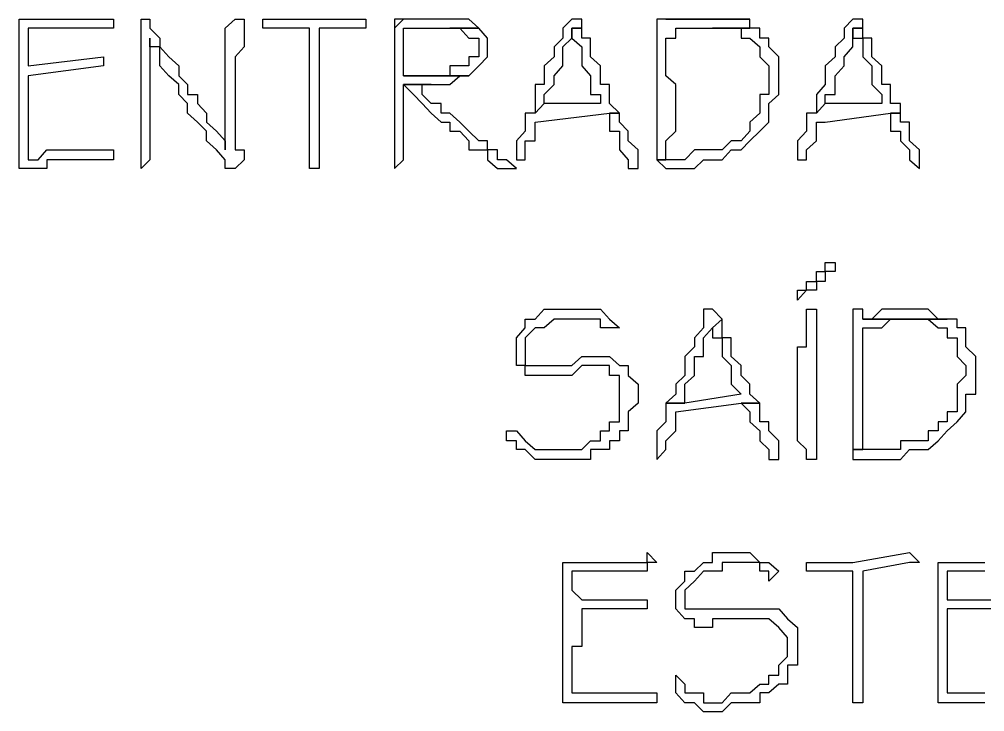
# Model space of a CAD drawing. Header units: millimetres. Extents: x -518.8 to -461.2, y 3.5 to 44.2.
# Drawn here: x -511.635 to -510.979, y 29.768 to 30.238 of the extents above; entities that cross this region are included whole.
import ezdxf

# ---------------------------------------------------------------- set-up
doc = ezdxf.new("R2010")
doc.units = ezdxf.units.MM
doc.header["$MEASUREMENT"] = 0
doc.layers.add('MYSOLIDS', color=7, linetype='Continuous')

msp = doc.modelspace()

# ---------------------------------------------------------------- linework, layer by layer
at = {"layer": 'MYSOLIDS'}
for points in [[(-511.62859, 30.20672), (-511.57746, 30.21274), (-511.57746, 30.21274), (-511.57746, 30.21274), (-511.57746, 30.21274), (-511.57746, 30.20672), (-511.57746, 30.20672), (-511.57746, 30.20672), (-511.57746, 30.20672), (-511.57746, 30.20672), (-511.57746, 30.20672), (-511.62859, 30.19996), (-511.62859, 30.19996), (-511.62859, 30.19996), (-511.62859, 30.19394), (-511.62859, 30.19394), (-511.62859, 30.18717), (-511.62859, 30.18717), (-511.62859, 30.18116), (-511.62859, 30.17439), (-511.62859, 30.17439), (-511.62859, 30.16838), (-511.62859, 30.16838), (-511.62859, 30.16236), (-511.62859, 30.15559), (-511.62859, 30.14958), (-511.62859, 30.14958), (-511.62859, 30.14281), (-511.62183, 30.14281), (-511.61581, 30.14958), (-511.61581, 30.14958), (-511.60904, 30.14958), (-511.60303, 30.14958), (-511.59626, 30.14958), (-511.59626, 30.14958), (-511.59025, 30.14958), (-511.59025, 30.14958), (-511.58348, 30.14958), (-511.57746, 30.14958), (-511.57746, 30.14958), (-511.5707, 30.14958), (-511.5707, 30.14958), (-511.5707, 30.14281), (-511.5707, 30.14281), (-511.5707, 30.14281), (-511.57746, 30.14281), (-511.58348, 30.14281), (-511.59025, 30.14281), (-511.59025, 30.14281), (-511.59626, 30.14281), (-511.59626, 30.14281), (-511.60303, 30.14281), (-511.60904, 30.14281), (-511.61581, 30.14281), (-511.61581, 30.1368), (-511.62183, 30.1368), (-511.62183, 30.1368), (-511.62859, 30.1368), (-511.62859, 30.1368), (-511.63461, 30.1368), (-511.63461, 30.1368), (-511.63461, 30.14281), (-511.63461, 30.14281), (-511.63461, 30.14958), (-511.63461, 30.14958), (-511.63461, 30.15559), (-511.63461, 30.15559), (-511.63461, 30.16236), (-511.63461, 30.16838), (-511.63461, 30.17439), (-511.63461, 30.17439), (-511.63461, 30.18116), (-511.63461, 30.18717), (-511.63461, 30.19394), (-511.63461, 30.19394), (-511.63461, 30.19996), (-511.63461, 30.20672), (-511.63461, 30.20672), (-511.63461, 30.21274), (-511.63461, 30.2195), (-511.63461, 30.2195), (-511.63461, 30.22552), (-511.63461, 30.23229), (-511.63461, 30.23229), (-511.63461, 30.23229), (-511.63461, 30.2383), (-511.63461, 30.2383), (-511.62859, 30.2383), (-511.62859, 30.2383), (-511.62183, 30.2383), (-511.61581, 30.2383), (-511.61581, 30.2383), (-511.61581, 30.2383), (-511.60904, 30.2383), (-511.60303, 30.2383), (-511.60303, 30.2383), (-511.59626, 30.2383), (-511.59025, 30.2383), (-511.59025, 30.2383), (-511.58348, 30.2383), (-511.57746, 30.2383), (-511.57746, 30.2383), (-511.57746, 30.2383), (-511.5707, 30.2383), (-511.5707, 30.2383), (-511.5707, 30.2383), (-511.5707, 30.2383), (-511.5707, 30.23229), (-511.5707, 30.23229), (-511.57746, 30.23229), (-511.58348, 30.23229), (-511.58348, 30.23229), (-511.59025, 30.23229), (-511.60303, 30.23229), (-511.60303, 30.23229), (-511.60904, 30.23229), (-511.61581, 30.23229), (-511.62183, 30.23229), (-511.62183, 30.23229), (-511.62859, 30.23229), (-511.62859, 30.22552), (-511.62859, 30.2195), (-511.62859, 30.2195), (-511.62859, 30.21274), (-511.62859, 30.21274), (-511.62859, 30.20672), (-511.62859, 30.20672), (-511.62859, 30.20672), (-511.62859, 30.20672)], [(-511.54589, 30.22552), (-511.54589, 30.14281), (-511.54589, 30.14281), (-511.54589, 30.14281), (-511.5519, 30.1368), (-511.5519, 30.1368), (-511.5519, 30.14281), (-511.5519, 30.14281), (-511.5519, 30.14281), (-511.5519, 30.14281), (-511.5519, 30.23229), (-511.5519, 30.2383), (-511.5519, 30.2383), (-511.5519, 30.2383), (-511.5519, 30.2383), (-511.54589, 30.2383), (-511.54589, 30.23229), (-511.54589, 30.23229), (-511.54589, 30.23229), (-511.53912, 30.22552), (-511.53912, 30.22552), (-511.53912, 30.2195), (-511.5331, 30.21274), (-511.5331, 30.21274), (-511.52634, 30.20672), (-511.52634, 30.19996), (-511.52634, 30.19996), (-511.52032, 30.19394), (-511.52032, 30.19394), (-511.52032, 30.18717), (-511.51355, 30.18717), (-511.51355, 30.18116), (-511.50754, 30.17439), (-511.50754, 30.17439), (-511.50754, 30.16838), (-511.50077, 30.16236), (-511.50077, 30.16236), (-511.49476, 30.15559), (-511.49476, 30.15559), (-511.49476, 30.14958), (-511.49476, 30.15559), (-511.49476, 30.16236), (-511.49476, 30.16236), (-511.49476, 30.16838), (-511.49476, 30.16838), (-511.49476, 30.17439), (-511.49476, 30.18116), (-511.49476, 30.18116), (-511.49476, 30.18717), (-511.49476, 30.19394), (-511.49476, 30.19996), (-511.49476, 30.19996), (-511.49476, 30.20672), (-511.49476, 30.21274), (-511.49476, 30.21274), (-511.49476, 30.2195), (-511.49476, 30.22552), (-511.49476, 30.23229), (-511.49476, 30.23229), (-511.49476, 30.23229), (-511.48799, 30.2383), (-511.48799, 30.2383), (-511.48799, 30.2383), (-511.48799, 30.2383), (-511.48198, 30.2383), (-511.48198, 30.2383), (-511.48198, 30.23229), (-511.48198, 30.23229), (-511.48198, 30.23229), (-511.48198, 30.23229), (-511.48198, 30.22552), (-511.48198, 30.2195), (-511.48198, 30.2195), (-511.48799, 30.21274), (-511.48799, 30.20672), (-511.48799, 30.19996), (-511.48799, 30.19996), (-511.48799, 30.19394), (-511.48799, 30.18717), (-511.48799, 30.18116), (-511.48799, 30.18116), (-511.48799, 30.18116), (-511.48799, 30.17439), (-511.48799, 30.16838), (-511.48799, 30.16236), (-511.48799, 30.16236), (-511.48799, 30.15559), (-511.48799, 30.14958), (-511.48198, 30.14958), (-511.48198, 30.14281), (-511.48198, 30.14281), (-511.48799, 30.1368), (-511.48799, 30.1368), (-511.48799, 30.1368), (-511.48799, 30.1368), (-511.48799, 30.1368), (-511.49476, 30.1368), (-511.49476, 30.14281), (-511.49476, 30.14281), (-511.50077, 30.14958), (-511.50754, 30.15559), (-511.50754, 30.16236), (-511.50754, 30.16236), (-511.51355, 30.16838), (-511.51355, 30.16838), (-511.52032, 30.17439), (-511.52032, 30.18116), (-511.52032, 30.18116), (-511.52634, 30.18717), (-511.52634, 30.18717), (-511.52634, 30.19394), (-511.5331, 30.19996), (-511.5331, 30.19996), (-511.53912, 30.20672), (-511.53912, 30.21274), (-511.53912, 30.2195), (-511.54589, 30.2195), (-511.54589, 30.22552), (-511.54589, 30.22552), (-511.54589, 30.22552), (-511.54589, 30.22552)], [(-511.39927, 30.2383), (-511.39927, 30.2383), (-511.39927, 30.2383), (-511.39927, 30.2383), (-511.39927, 30.2383), (-511.39927, 30.2383), (-511.39927, 30.23229), (-511.39927, 30.23229), (-511.39927, 30.23229), (-511.39927, 30.23229), (-511.43085, 30.23229), (-511.43085, 30.14281), (-511.43085, 30.1368), (-511.43085, 30.1368), (-511.43761, 30.1368), (-511.43761, 30.1368), (-511.43761, 30.1368), (-511.43761, 30.1368), (-511.43761, 30.14281), (-511.43761, 30.14281), (-511.43761, 30.23229), (-511.44363, 30.23229), (-511.4504, 30.23229), (-511.45641, 30.23229), (-511.46243, 30.23229), (-511.46243, 30.23229), (-511.46243, 30.23229), (-511.46243, 30.23229), (-511.46919, 30.23229), (-511.46919, 30.23229), (-511.46919, 30.23229), (-511.46919, 30.23229), (-511.46919, 30.23229), (-511.46919, 30.23229), (-511.46919, 30.2383), (-511.46919, 30.2383), (-511.46243, 30.2383), (-511.45641, 30.2383), (-511.45641, 30.2383), (-511.4504, 30.2383), (-511.44363, 30.2383), (-511.44363, 30.2383), (-511.43761, 30.2383), (-511.39927, 30.2383), (-511.39927, 30.2383), (-511.39927, 30.2383)], [(-511.34213, 30.2383), (-511.34213, 30.2383), (-511.34814, 30.2383), (-511.35491, 30.2383), (-511.35491, 30.2383), (-511.35491, 30.2383), (-511.36092, 30.2383), (-511.36694, 30.2383), (-511.37371, 30.2383), (-511.37371, 30.2383), (-511.37972, 30.23229), (-511.37972, 30.14281), (-511.37972, 30.14281), (-511.37972, 30.1368), (-511.37371, 30.14281), (-511.37371, 30.14281), (-511.37371, 30.14281), (-511.37371, 30.19394), (-511.35491, 30.19394), (-511.34814, 30.19394), (-511.34213, 30.19394), (-511.34213, 30.19394), (-511.33536, 30.19996), (-511.32934, 30.19996), (-511.37371, 30.19996), (-511.37371, 30.23229), (-511.37371, 30.23229), (-511.36694, 30.23229), (-511.36694, 30.23229), (-511.36092, 30.23229), (-511.35491, 30.23229), (-511.35491, 30.23229), (-511.34814, 30.23229), (-511.34213, 30.23229), (-511.32258, 30.23229), (-511.32258, 30.23229), (-511.32934, 30.2383), (-511.33536, 30.2383), (-511.33536, 30.2383), (-511.34213, 30.2383), (-511.34213, 30.2383)], [(-511.37972, 30.2383), (-511.37972, 30.2383), (-511.37972, 30.23229), (-511.37371, 30.2383), (-511.37371, 30.2383), (-511.37972, 30.2383), (-511.37972, 30.2383)], [(-511.25942, 30.2383), (-511.25942, 30.2383), (-511.25942, 30.2383), (-511.25942, 30.2383), (-511.26543, 30.23229), (-511.26543, 30.23229), (-511.26543, 30.22552), (-511.27145, 30.2195), (-511.27145, 30.21274), (-511.27822, 30.20672), (-511.27822, 30.19996), (-511.27822, 30.19996), (-511.27822, 30.19394), (-511.28423, 30.19394), (-511.28423, 30.18717), (-511.28423, 30.18116), (-511.28423, 30.17439), (-511.27822, 30.18116), (-511.27822, 30.18116), (-511.27822, 30.18717), (-511.27822, 30.18717), (-511.27145, 30.19394), (-511.27145, 30.19996), (-511.27145, 30.19996), (-511.27145, 30.19996), (-511.26543, 30.20672), (-511.26543, 30.21274), (-511.26543, 30.21274), (-511.26543, 30.2195), (-511.25942, 30.22552), (-511.25942, 30.23229), (-511.25265, 30.23229), (-511.25265, 30.2383), (-511.25942, 30.2383), (-511.25942, 30.2383), (-511.25942, 30.2383)], [(-511.19551, 30.2383), (-511.20152, 30.2383), (-511.20152, 30.23229), (-511.20152, 30.23229), (-511.20152, 30.22552), (-511.20152, 30.22552), (-511.20152, 30.2195), (-511.20152, 30.21274), (-511.20152, 30.20672), (-511.20152, 30.20672), (-511.20152, 30.19996), (-511.20152, 30.19394), (-511.20152, 30.18717), (-511.20152, 30.18717), (-511.20152, 30.18116), (-511.20152, 30.17439), (-511.20152, 30.17439), (-511.20152, 30.16838), (-511.20152, 30.16236), (-511.20152, 30.15559), (-511.20152, 30.15559), (-511.20152, 30.14958), (-511.20152, 30.14281), (-511.19551, 30.14281), (-511.19551, 30.14958), (-511.19551, 30.15559), (-511.18874, 30.16236), (-511.18874, 30.16236), (-511.18874, 30.16838), (-511.18874, 30.16838), (-511.18874, 30.17439), (-511.18874, 30.17439), (-511.18874, 30.18116), (-511.18874, 30.18717), (-511.18874, 30.19394), (-511.18874, 30.19394), (-511.19551, 30.19996), (-511.19551, 30.20672), (-511.19551, 30.21274), (-511.19551, 30.21274), (-511.19551, 30.2195), (-511.19551, 30.22552), (-511.19551, 30.22552), (-511.18874, 30.22552), (-511.18874, 30.23229), (-511.18273, 30.23229), (-511.17596, 30.23229), (-511.17596, 30.23229), (-511.16995, 30.23229), (-511.16393, 30.23229), (-511.16393, 30.23229), (-511.13837, 30.23229), (-511.13837, 30.2383), (-511.19551, 30.2383), (-511.19551, 30.2383), (-511.19551, 30.2383), (-511.19551, 30.2383)], [(-511.16393, 30.2383), (-511.16393, 30.2383), (-511.16995, 30.2383), (-511.17596, 30.2383), (-511.17596, 30.2383), (-511.17596, 30.2383), (-511.18273, 30.2383), (-511.18874, 30.2383), (-511.19551, 30.2383), (-511.13837, 30.2383), (-511.14438, 30.2383), (-511.15115, 30.2383), (-511.15716, 30.2383), (-511.16393, 30.2383), (-511.16393, 30.2383)], [(-511.06844, 30.2383), (-511.06844, 30.2383), (-511.06844, 30.2383), (-511.06844, 30.2383), (-511.07446, 30.23229), (-511.07446, 30.23229), (-511.07446, 30.22552), (-511.08047, 30.2195), (-511.08047, 30.21274), (-511.08724, 30.20672), (-511.08724, 30.19996), (-511.08724, 30.19996), (-511.08724, 30.19394), (-511.08724, 30.19394), (-511.09325, 30.18717), (-511.09325, 30.18116), (-511.09325, 30.17439), (-511.08724, 30.18116), (-511.08724, 30.18116), (-511.08724, 30.18717), (-511.08047, 30.18717), (-511.08047, 30.19394), (-511.08047, 30.19996), (-511.08047, 30.19996), (-511.08047, 30.19996), (-511.07446, 30.20672), (-511.07446, 30.21274), (-511.07446, 30.21274), (-511.06844, 30.2195), (-511.06844, 30.22552), (-511.06844, 30.23229), (-511.06167, 30.23229), (-511.06167, 30.2383), (-511.06167, 30.2383), (-511.06844, 30.2383), (-511.06844, 30.2383)], [(-511.32258, 30.23229), (-511.34213, 30.23229), (-511.34213, 30.23229), (-511.33536, 30.23229), (-511.33536, 30.23229), (-511.32934, 30.22552), (-511.32934, 30.22552), (-511.32258, 30.22552), (-511.32258, 30.2195), (-511.32258, 30.2195), (-511.32258, 30.21274), (-511.32934, 30.21274), (-511.32934, 30.20672), (-511.33536, 30.20672), (-511.33536, 30.20672), (-511.34213, 30.20672), (-511.34213, 30.19996), (-511.34814, 30.19996), (-511.35491, 30.19996), (-511.36092, 30.19996), (-511.36092, 30.19996), (-511.36694, 30.19996), (-511.37371, 30.19996), (-511.32934, 30.19996), (-511.32934, 30.19996), (-511.32934, 30.19996), (-511.32258, 30.20672), (-511.32258, 30.20672), (-511.31656, 30.21274), (-511.31656, 30.21274), (-511.31656, 30.2195), (-511.31656, 30.2195), (-511.31656, 30.22552), (-511.32258, 30.23229), (-511.32258, 30.23229), (-511.32258, 30.23229)], [(-511.25265, 30.23229), (-511.25942, 30.23229), (-511.25942, 30.22552), (-511.25942, 30.22552), (-511.25265, 30.2195), (-511.25265, 30.21274), (-511.25265, 30.21274), (-511.25265, 30.20672), (-511.24664, 30.19996), (-511.24664, 30.19996), (-511.24664, 30.19394), (-511.24664, 30.18717), (-511.23987, 30.18717), (-511.23987, 30.18116), (-511.27822, 30.18116), (-511.28423, 30.17439), (-511.291, 30.17439), (-511.291, 30.16838), (-511.291, 30.16838), (-511.291, 30.16236), (-511.291, 30.16236), (-511.29701, 30.15559), (-511.29701, 30.14958), (-511.29701, 30.14281), (-511.29701, 30.14281), (-511.29701, 30.14281), (-511.29701, 30.14281), (-511.29701, 30.14281), (-511.291, 30.14281), (-511.291, 30.14958), (-511.291, 30.15559), (-511.291, 30.15559), (-511.28423, 30.15559), (-511.28423, 30.16236), (-511.28423, 30.16838), (-511.28423, 30.16838), (-511.23386, 30.17439), (-511.22709, 30.17439), (-511.23386, 30.18116), (-511.23386, 30.18116), (-511.23386, 30.18717), (-511.23386, 30.19394), (-511.23987, 30.19394), (-511.23987, 30.19996), (-511.23987, 30.20672), (-511.23987, 30.20672), (-511.24664, 30.21274), (-511.24664, 30.21274), (-511.24664, 30.2195), (-511.24664, 30.2195), (-511.24664, 30.22552), (-511.25265, 30.22552), (-511.25265, 30.23229), (-511.25265, 30.23229)], [(-511.13837, 30.23229), (-511.16393, 30.23229), (-511.16393, 30.23229), (-511.15716, 30.23229), (-511.15115, 30.23229), (-511.14438, 30.23229), (-511.14438, 30.22552), (-511.13837, 30.22552), (-511.13837, 30.22552), (-511.13837, 30.22552), (-511.1316, 30.2195), (-511.1316, 30.2195), (-511.1316, 30.21274), (-511.12558, 30.20672), (-511.12558, 30.20672), (-511.12558, 30.19996), (-511.12558, 30.19394), (-511.12558, 30.18717), (-511.1316, 30.18717), (-511.1316, 30.18116), (-511.1316, 30.17439), (-511.1316, 30.17439), (-511.13837, 30.16838), (-511.13837, 30.16838), (-511.13837, 30.16236), (-511.14438, 30.15559), (-511.15115, 30.15559), (-511.15115, 30.15559), (-511.15716, 30.14958), (-511.15716, 30.14958), (-511.16393, 30.14958), (-511.16995, 30.14958), (-511.16995, 30.14958), (-511.16995, 30.14958), (-511.17596, 30.14958), (-511.18273, 30.14281), (-511.18874, 30.14281), (-511.19551, 30.14281), (-511.20152, 30.14281), (-511.20152, 30.14281), (-511.19551, 30.1368), (-511.19551, 30.1368), (-511.19551, 30.1368), (-511.18874, 30.1368), (-511.18273, 30.1368), (-511.18273, 30.1368), (-511.17596, 30.1368), (-511.16995, 30.14281), (-511.16393, 30.14281), (-511.16393, 30.14281), (-511.15716, 30.14281), (-511.15716, 30.14281), (-511.15115, 30.14958), (-511.14438, 30.14958), (-511.14438, 30.14958), (-511.14438, 30.14958), (-511.13837, 30.15559), (-511.13837, 30.15559), (-511.1316, 30.16236), (-511.1316, 30.16236), (-511.12558, 30.16838), (-511.12558, 30.16838), (-511.12558, 30.17439), (-511.12558, 30.18116), (-511.11882, 30.18717), (-511.11882, 30.18717), (-511.11882, 30.19394), (-511.11882, 30.19996), (-511.11882, 30.19996), (-511.11882, 30.20672), (-511.11882, 30.20672), (-511.11882, 30.21274), (-511.12558, 30.2195), (-511.12558, 30.2195), (-511.12558, 30.22552), (-511.1316, 30.22552), (-511.1316, 30.23229), (-511.1316, 30.23229), (-511.13837, 30.23229), (-511.13837, 30.23229)], [(-511.06167, 30.23229), (-511.06844, 30.23229), (-511.06844, 30.22552), (-511.06167, 30.22552), (-511.06167, 30.2195), (-511.06167, 30.21274), (-511.06167, 30.21274), (-511.05566, 30.20672), (-511.05566, 30.19996), (-511.05566, 30.19996), (-511.05566, 30.19394), (-511.04889, 30.18717), (-511.04889, 30.18717), (-511.04889, 30.18116), (-511.08724, 30.18116), (-511.09325, 30.17439), (-511.10002, 30.17439), (-511.10002, 30.16838), (-511.10002, 30.16838), (-511.10002, 30.16236), (-511.10002, 30.16236), (-511.10604, 30.15559), (-511.10604, 30.14958), (-511.10604, 30.14281), (-511.10604, 30.14281), (-511.10604, 30.14281), (-511.10002, 30.14281), (-511.10002, 30.14281), (-511.10002, 30.14281), (-511.10002, 30.14958), (-511.09325, 30.15559), (-511.09325, 30.15559), (-511.09325, 30.15559), (-511.09325, 30.16236), (-511.09325, 30.16838), (-511.08724, 30.16838), (-511.04288, 30.17439), (-511.03611, 30.17439), (-511.03611, 30.18116), (-511.04288, 30.18116), (-511.04288, 30.18717), (-511.04288, 30.19394), (-511.04889, 30.19394), (-511.04889, 30.19996), (-511.04889, 30.20672), (-511.04889, 30.20672), (-511.05566, 30.21274), (-511.05566, 30.21274), (-511.05566, 30.2195), (-511.05566, 30.2195), (-511.05566, 30.22552), (-511.06167, 30.22552), (-511.06167, 30.23229), (-511.06167, 30.23229)], [(-511.35491, 30.19394), (-511.37371, 30.19394), (-511.37371, 30.19394), (-511.36694, 30.18717), (-511.36092, 30.18116), (-511.36092, 30.18116), (-511.35491, 30.17439), (-511.35491, 30.17439), (-511.34814, 30.16838), (-511.34814, 30.16838), (-511.34213, 30.16838), (-511.34213, 30.16236), (-511.33536, 30.16236), (-511.32934, 30.15559), (-511.32934, 30.15559), (-511.32934, 30.14958), (-511.32258, 30.14958), (-511.31656, 30.14958), (-511.31656, 30.14281), (-511.3098, 30.1368), (-511.30378, 30.1368), (-511.30378, 30.1368), (-511.30378, 30.1368), (-511.29701, 30.1368), (-511.29701, 30.1368), (-511.29701, 30.1368), (-511.30378, 30.14281), (-511.30378, 30.14281), (-511.3098, 30.14281), (-511.3098, 30.14958), (-511.3098, 30.14958), (-511.31656, 30.14958), (-511.31656, 30.15559), (-511.32258, 30.15559), (-511.32934, 30.16236), (-511.32934, 30.16236), (-511.33536, 30.16838), (-511.33536, 30.16838), (-511.34213, 30.17439), (-511.34213, 30.17439), (-511.34814, 30.17439), (-511.34814, 30.18116), (-511.35491, 30.18116), (-511.36092, 30.18717), (-511.36092, 30.19394), (-511.36694, 30.19394), (-511.36694, 30.19394), (-511.36092, 30.19394), (-511.35491, 30.19394), (-511.35491, 30.19394)], [(-511.22709, 30.17439), (-511.23386, 30.17439), (-511.23386, 30.17439), (-511.23386, 30.16838), (-511.23386, 30.16236), (-511.22709, 30.16236), (-511.22709, 30.15559), (-511.22709, 30.14958), (-511.22107, 30.14281), (-511.22107, 30.14281), (-511.22107, 30.1368), (-511.21431, 30.1368), (-511.21431, 30.14281), (-511.21431, 30.14281), (-511.21431, 30.14281), (-511.21431, 30.14958), (-511.22107, 30.15559), (-511.22107, 30.16236), (-511.22709, 30.16838), (-511.22709, 30.16838), (-511.22709, 30.17439), (-511.22709, 30.17439)], [(-511.03611, 30.17439), (-511.04288, 30.17439), (-511.04288, 30.17439), (-511.04288, 30.16838), (-511.04288, 30.16236), (-511.03611, 30.16236), (-511.03611, 30.15559), (-511.0301, 30.14958), (-511.0301, 30.14281), (-511.0301, 30.14281), (-511.02333, 30.1368), (-511.02333, 30.1368), (-511.02333, 30.14281), (-511.02333, 30.14281), (-511.02333, 30.14281), (-511.02333, 30.14958), (-511.0301, 30.15559), (-511.0301, 30.16236), (-511.0301, 30.16838), (-511.03611, 30.16838), (-511.03611, 30.17439), (-511.03611, 30.17439)], [(-511.10604, 30.05409), (-511.10604, 30.05409), (-511.10002, 30.05409), (-511.10002, 30.06011), (-511.09325, 30.06011), (-511.09325, 30.06687), (-511.08724, 30.06687), (-511.08724, 30.06687), (-511.08724, 30.07289), (-511.08047, 30.07289), (-511.08047, 30.07289), (-511.08047, 30.07289), (-511.08047, 30.07289), (-511.08047, 30.07289), (-511.08047, 30.06687), (-511.08047, 30.06687), (-511.08724, 30.06687), (-511.08724, 30.06011), (-511.09325, 30.06011), (-511.09325, 30.05409), (-511.10002, 30.05409), (-511.10002, 30.05409), (-511.10604, 30.04732), (-511.10604, 30.04732), (-511.10604, 30.05409), (-511.10604, 30.05409), (-511.10604, 30.05409), (-511.10604, 30.05409), (-511.10604, 30.05409), (-511.10604, 30.05409), (-511.10604, 30.05409)], [(-511.23386, 30.02853), (-511.23386, 30.02853), (-511.23386, 30.02853), (-511.23987, 30.02853), (-511.23987, 30.02853), (-511.23987, 30.03454), (-511.24664, 30.03454), (-511.24664, 30.03454), (-511.25265, 30.03454), (-511.25265, 30.03454), (-511.25942, 30.03454), (-511.26543, 30.03454), (-511.27145, 30.03454), (-511.27145, 30.03454), (-511.27822, 30.02853), (-511.28423, 30.02853), (-511.28423, 30.02853), (-511.291, 30.02176), (-511.291, 30.02176), (-511.291, 30.01574), (-511.291, 30.01574), (-511.291, 30.00898), (-511.291, 30.00296), (-511.28423, 30.00296), (-511.27822, 30.00296), (-511.27822, 30.00296), (-511.27822, 30.00296), (-511.27145, 30.00296), (-511.26543, 30.00296), (-511.25942, 30.00296), (-511.25942, 30.00296), (-511.25265, 30.00898), (-511.25265, 30.00898), (-511.24664, 30.00898), (-511.23987, 30.00898), (-511.23987, 30.00898), (-511.23386, 30.00898), (-511.22709, 30.00296), (-511.22709, 30.00296), (-511.22107, 30.00296), (-511.22107, 29.9962), (-511.22107, 29.9962), (-511.21431, 29.99018), (-511.21431, 29.98341), (-511.21431, 29.98341), (-511.21431, 29.9774), (-511.22107, 29.97138), (-511.22107, 29.97138), (-511.22107, 29.96462), (-511.22107, 29.9586), (-511.22709, 29.9586), (-511.22709, 29.95183), (-511.23386, 29.95183), (-511.23386, 29.95183), (-511.23386, 29.94582), (-511.23987, 29.94582), (-511.24664, 29.94582), (-511.24664, 29.93905), (-511.25265, 29.93905), (-511.25942, 29.93905), (-511.25942, 29.93905), (-511.26543, 29.93905), (-511.27145, 29.93905), (-511.27145, 29.93905), (-511.27822, 29.93905), (-511.28423, 29.93905), (-511.28423, 29.93905), (-511.291, 29.94582), (-511.291, 29.94582), (-511.29701, 29.94582), (-511.29701, 29.95183), (-511.30378, 29.95183), (-511.30378, 29.9586), (-511.30378, 29.9586), (-511.30378, 29.9586), (-511.29701, 29.9586), (-511.29701, 29.9586), (-511.29701, 29.9586), (-511.29701, 29.9586), (-511.291, 29.95183), (-511.291, 29.95183), (-511.291, 29.95183), (-511.28423, 29.94582), (-511.28423, 29.94582), (-511.28423, 29.94582), (-511.27822, 29.94582), (-511.27145, 29.94582), (-511.26543, 29.94582), (-511.26543, 29.94582), (-511.25942, 29.94582), (-511.25265, 29.94582), (-511.25265, 29.94582), (-511.24664, 29.95183), (-511.23987, 29.95183), (-511.23987, 29.95183), (-511.23987, 29.9586), (-511.23386, 29.9586), (-511.23386, 29.96462), (-511.22709, 29.96462), (-511.22709, 29.97138), (-511.22709, 29.97138), (-511.22709, 29.9774), (-511.22709, 29.98341), (-511.22709, 29.98341), (-511.22709, 29.99018), (-511.22709, 29.9962), (-511.22709, 29.9962), (-511.23386, 29.9962), (-511.23386, 30.00296), (-511.23987, 30.00296), (-511.23987, 30.00296), (-511.24664, 30.00296), (-511.25265, 30.00296), (-511.25942, 29.9962), (-511.25942, 29.9962), (-511.26543, 29.9962), (-511.27145, 29.9962), (-511.27822, 29.9962), (-511.27822, 29.9962), (-511.28423, 29.9962), (-511.291, 29.9962), (-511.291, 29.9962), (-511.291, 30.00296), (-511.29701, 30.00296), (-511.29701, 30.00898), (-511.29701, 30.00898), (-511.29701, 30.01574), (-511.29701, 30.01574), (-511.29701, 30.02176), (-511.29701, 30.02176), (-511.291, 30.02853), (-511.291, 30.03454), (-511.28423, 30.03454), (-511.28423, 30.03454), (-511.27822, 30.04131), (-511.27145, 30.04131), (-511.27145, 30.04131), (-511.26543, 30.04131), (-511.25942, 30.04131), (-511.25942, 30.04131), (-511.25265, 30.04131), (-511.25265, 30.04131), (-511.24664, 30.04131), (-511.23987, 30.04131), (-511.23987, 30.04131), (-511.23386, 30.03454), (-511.23386, 30.03454), (-511.22709, 30.02853), (-511.23386, 30.02853), (-511.23386, 30.02853), (-511.23386, 30.02853), (-511.23386, 30.02853), (-511.23386, 30.02853), (-511.23386, 30.02853), (-511.23386, 30.02853)], [(-511.16393, 30.04131), (-511.16393, 30.04131), (-511.16393, 30.04131), (-511.16995, 30.04131), (-511.16995, 30.03454), (-511.16995, 30.03454), (-511.16995, 30.02853), (-511.17596, 30.02176), (-511.17596, 30.01574), (-511.18273, 30.00898), (-511.18273, 30.00296), (-511.18273, 29.9962), (-511.18273, 29.9962), (-511.18874, 29.99018), (-511.18874, 29.99018), (-511.18874, 29.98341), (-511.19551, 29.9774), (-511.18273, 29.9774), (-511.18273, 29.98341), (-511.18273, 29.98341), (-511.18273, 29.99018), (-511.17596, 29.9962), (-511.17596, 30.00296), (-511.17596, 30.00296), (-511.17596, 30.00296), (-511.17596, 30.00898), (-511.16995, 30.00898), (-511.16995, 30.01574), (-511.16995, 30.02176), (-511.16393, 30.02853), (-511.16393, 30.02853), (-511.15716, 30.03454), (-511.15716, 30.03454), (-511.16393, 30.04131), (-511.16393, 30.04131), (-511.16393, 30.04131)], [(-511.09325, 29.98341), (-511.09325, 29.9774), (-511.09325, 29.97138), (-511.09325, 29.96462), (-511.09325, 29.96462), (-511.09325, 29.9586), (-511.09325, 29.95183), (-511.09325, 29.94582), (-511.09325, 29.94582), (-511.09325, 29.94582), (-511.09325, 29.93905), (-511.09325, 29.93905), (-511.10002, 29.93905), (-511.10002, 29.93905), (-511.10002, 29.93905), (-511.10002, 29.93905), (-511.10002, 29.94582), (-511.10002, 29.94582), (-511.10002, 29.94582), (-511.10002, 29.94582), (-511.10002, 29.94582), (-511.10604, 29.95183), (-511.10604, 29.9586), (-511.10604, 29.9586), (-511.10604, 29.96462), (-511.10604, 29.97138), (-511.10604, 29.9774), (-511.10604, 29.98341), (-511.10604, 29.98341), (-511.10604, 29.99018), (-511.10604, 29.9962), (-511.10604, 29.9962), (-511.10604, 30.00296), (-511.10604, 30.00898), (-511.10604, 30.01574), (-511.10002, 30.01574), (-511.10002, 30.02176), (-511.10002, 30.02853), (-511.10002, 30.02853), (-511.10002, 30.03454), (-511.10002, 30.03454), (-511.10002, 30.03454), (-511.10002, 30.04131), (-511.10002, 30.04131), (-511.10002, 30.04131), (-511.10002, 30.04131), (-511.09325, 30.04131), (-511.09325, 30.04131), (-511.09325, 30.03454), (-511.09325, 30.03454), (-511.09325, 30.02853), (-511.09325, 30.02853), (-511.09325, 30.02853), (-511.09325, 30.02176), (-511.09325, 30.01574), (-511.09325, 30.01574), (-511.09325, 30.00898), (-511.09325, 30.00296), (-511.09325, 29.9962), (-511.09325, 29.9962), (-511.09325, 29.99018), (-511.09325, 29.98341), (-511.09325, 29.98341), (-511.09325, 29.98341), (-511.09325, 29.98341), (-511.09325, 29.98341)], [(-511.06167, 30.04131), (-511.06844, 30.04131), (-511.06844, 30.03454), (-511.06844, 30.02853), (-511.06844, 30.02853), (-511.06844, 30.02176), (-511.06844, 30.02176), (-511.06844, 30.01574), (-511.06844, 30.00898), (-511.06844, 30.00296), (-511.06844, 30.00296), (-511.06844, 29.9962), (-511.06844, 29.99018), (-511.06844, 29.98341), (-511.06844, 29.98341), (-511.06844, 29.9774), (-511.06844, 29.97138), (-511.06844, 29.97138), (-511.06844, 29.96462), (-511.06844, 29.9586), (-511.06844, 29.95183), (-511.06844, 29.94582), (-511.06844, 29.94582), (-511.06167, 29.94582), (-511.06167, 29.95183), (-511.06167, 29.9586), (-511.06167, 29.9586), (-511.06167, 29.96462), (-511.06167, 29.96462), (-511.06167, 29.97138), (-511.06167, 29.9774), (-511.06167, 29.9774), (-511.06167, 29.98341), (-511.06167, 29.99018), (-511.06167, 29.9962), (-511.06167, 29.9962), (-511.06167, 30.00296), (-511.06167, 30.00898), (-511.06167, 30.00898), (-511.06167, 30.01574), (-511.06167, 30.02176), (-511.06167, 30.02853), (-511.06167, 30.02853), (-511.06167, 30.02853), (-511.05566, 30.02853), (-511.04889, 30.02853), (-511.04288, 30.03454), (-511.04288, 30.03454), (-511.03611, 30.03454), (-511.0301, 30.03454), (-511.0301, 30.03454), (-511.00453, 30.03454), (-511.01055, 30.03454), (-511.06167, 30.03454), (-511.06167, 30.04131), (-511.06167, 30.04131), (-511.06167, 30.04131)], [(-511.0301, 30.04131), (-511.0301, 30.04131), (-511.03611, 30.04131), (-511.04288, 30.04131), (-511.04288, 30.04131), (-511.04288, 30.04131), (-511.04889, 30.04131), (-511.05566, 30.03454), (-511.06167, 30.03454), (-511.01055, 30.03454), (-511.01055, 30.03454), (-511.01731, 30.04131), (-511.02333, 30.04131), (-511.0301, 30.04131), (-511.0301, 30.04131)], [(-511.15716, 30.03454), (-511.16393, 30.02853), (-511.16393, 30.02853), (-511.16393, 30.02176), (-511.15716, 30.02176), (-511.15716, 30.01574), (-511.15716, 30.00898), (-511.15716, 30.00898), (-511.15115, 30.00296), (-511.15115, 29.9962), (-511.15115, 29.9962), (-511.15115, 29.99018), (-511.14438, 29.98341), (-511.14438, 29.98341), (-511.18273, 29.9774), (-511.19551, 29.9774), (-511.19551, 29.9774), (-511.19551, 29.97138), (-511.19551, 29.96462), (-511.19551, 29.96462), (-511.19551, 29.96462), (-511.20152, 29.9586), (-511.20152, 29.95183), (-511.20152, 29.94582), (-511.20152, 29.94582), (-511.20152, 29.93905), (-511.20152, 29.93905), (-511.20152, 29.93905), (-511.19551, 29.94582), (-511.19551, 29.94582), (-511.19551, 29.95183), (-511.19551, 29.95183), (-511.18874, 29.9586), (-511.18874, 29.96462), (-511.18874, 29.97138), (-511.18874, 29.97138), (-511.14438, 29.9774), (-511.1316, 29.9774), (-511.13837, 29.98341), (-511.13837, 29.98341), (-511.13837, 29.99018), (-511.14438, 29.9962), (-511.14438, 29.9962), (-511.14438, 30.00296), (-511.14438, 30.00296), (-511.15115, 30.00898), (-511.15115, 30.00898), (-511.15115, 30.01574), (-511.15115, 30.01574), (-511.15115, 30.02176), (-511.15716, 30.02176), (-511.15716, 30.02853), (-511.15716, 30.03454), (-511.15716, 30.03454)], [(-511.00453, 30.03454), (-511.0301, 30.03454), (-511.0301, 30.03454), (-511.02333, 30.03454), (-511.01731, 30.03454), (-511.01055, 30.02853), (-511.01055, 30.02853), (-511.00453, 30.02853), (-511.00453, 30.02176), (-511.00453, 30.02176), (-510.99777, 30.02176), (-510.99777, 30.01574), (-510.99777, 30.01574), (-510.99777, 30.00898), (-510.99175, 30.00296), (-510.99175, 29.9962), (-510.99175, 29.9962), (-510.99777, 29.99018), (-510.99777, 29.98341), (-510.99777, 29.98341), (-510.99777, 29.9774), (-510.99777, 29.97138), (-511.00453, 29.97138), (-511.00453, 29.96462), (-511.01055, 29.96462), (-511.01055, 29.9586), (-511.01731, 29.9586), (-511.01731, 29.95183), (-511.02333, 29.95183), (-511.02333, 29.95183), (-511.0301, 29.95183), (-511.03611, 29.95183), (-511.03611, 29.94582), (-511.04288, 29.94582), (-511.04288, 29.94582), (-511.04889, 29.94582), (-511.05566, 29.94582), (-511.06167, 29.94582), (-511.06844, 29.94582), (-511.06844, 29.94582), (-511.06844, 29.93905), (-511.06167, 29.93905), (-511.06167, 29.93905), (-511.05566, 29.93905), (-511.04889, 29.93905), (-511.04889, 29.93905), (-511.04288, 29.93905), (-511.03611, 29.93905), (-511.03611, 29.93905), (-511.0301, 29.94582), (-511.02333, 29.94582), (-511.02333, 29.94582), (-511.01731, 29.94582), (-511.01055, 29.95183), (-511.01055, 29.95183), (-511.01055, 29.95183), (-511.00453, 29.9586), (-511.00453, 29.9586), (-510.99777, 29.96462), (-510.99777, 29.96462), (-510.99175, 29.97138), (-510.99175, 29.97138), (-510.99175, 29.9774), (-510.99175, 29.98341), (-510.98498, 29.98341), (-510.98498, 29.99018), (-510.98498, 29.9962), (-510.98498, 29.9962), (-510.98498, 30.00296), (-510.98498, 30.00296), (-510.98498, 30.00898), (-510.99175, 30.01574), (-510.99175, 30.02176), (-510.99175, 30.02176), (-510.99175, 30.02853), (-510.99777, 30.02853), (-510.99777, 30.02853), (-510.99777, 30.03454), (-511.00453, 30.03454), (-511.00453, 30.03454)], [(-511.1316, 29.9774), (-511.14438, 29.9774), (-511.13837, 29.97138), (-511.13837, 29.97138), (-511.13837, 29.96462), (-511.1316, 29.9586), (-511.1316, 29.9586), (-511.1316, 29.95183), (-511.12558, 29.94582), (-511.12558, 29.94582), (-511.12558, 29.93905), (-511.11882, 29.93905), (-511.11882, 29.93905), (-511.11882, 29.94582), (-511.11882, 29.94582), (-511.11882, 29.95183), (-511.12558, 29.9586), (-511.12558, 29.96462), (-511.1316, 29.96462), (-511.1316, 29.97138), (-511.1316, 29.9774), (-511.1316, 29.9774)], [(-511.25265, 29.84356), (-511.20829, 29.84356), (-511.20829, 29.84356), (-511.20829, 29.84356), (-511.20829, 29.84356), (-511.20829, 29.84356), (-511.20829, 29.84356), (-511.20829, 29.83755), (-511.20829, 29.83755), (-511.20829, 29.83755), (-511.20829, 29.83755), (-511.25265, 29.83755), (-511.25265, 29.83078), (-511.25265, 29.83078), (-511.25265, 29.82477), (-511.25265, 29.82477), (-511.25265, 29.82477), (-511.25265, 29.818), (-511.25265, 29.81199), (-511.25942, 29.81199), (-511.25942, 29.80522), (-511.25942, 29.80522), (-511.25942, 29.7992), (-511.25942, 29.79244), (-511.25942, 29.79244), (-511.25942, 29.78642), (-511.25942, 29.78041), (-511.25942, 29.78041), (-511.25265, 29.78041), (-511.24664, 29.78041), (-511.24664, 29.78041), (-511.23987, 29.78041), (-511.23386, 29.78041), (-511.22709, 29.78041), (-511.22709, 29.78041), (-511.22107, 29.78041), (-511.22107, 29.78041), (-511.21431, 29.78041), (-511.20829, 29.78041), (-511.20829, 29.78041), (-511.20152, 29.78041), (-511.20152, 29.78041), (-511.20152, 29.78041), (-511.20152, 29.78041), (-511.20152, 29.77364), (-511.20829, 29.77364), (-511.21431, 29.77364), (-511.22107, 29.77364), (-511.22107, 29.77364), (-511.22709, 29.77364), (-511.22709, 29.77364), (-511.23386, 29.77364), (-511.23987, 29.77364), (-511.24664, 29.77364), (-511.24664, 29.77364), (-511.25265, 29.77364), (-511.25265, 29.77364), (-511.25942, 29.77364), (-511.25942, 29.77364), (-511.26543, 29.77364), (-511.26543, 29.77364), (-511.26543, 29.77364), (-511.26543, 29.77364), (-511.26543, 29.78041), (-511.26543, 29.78041), (-511.26543, 29.78642), (-511.26543, 29.79244), (-511.26543, 29.7992), (-511.26543, 29.7992), (-511.26543, 29.80522), (-511.26543, 29.81199), (-511.26543, 29.818), (-511.26543, 29.818), (-511.26543, 29.82477), (-511.26543, 29.82477), (-511.26543, 29.83078), (-511.26543, 29.83755), (-511.26543, 29.84356), (-511.26543, 29.84356), (-511.26543, 29.85033), (-511.26543, 29.85635), (-511.26543, 29.85635), (-511.26543, 29.86311), (-511.26543, 29.86311), (-511.26543, 29.86311), (-511.26543, 29.86913), (-511.26543, 29.86913), (-511.25942, 29.86913), (-511.25942, 29.86913), (-511.25265, 29.86913), (-511.24664, 29.86913), (-511.24664, 29.86913), (-511.24664, 29.86913), (-511.23987, 29.86913), (-511.23386, 29.86913), (-511.23386, 29.86913), (-511.22709, 29.86913), (-511.22107, 29.86913), (-511.22107, 29.86913), (-511.21431, 29.86913), (-511.20829, 29.86913), (-511.20829, 29.8759), (-511.20829, 29.8759), (-511.20152, 29.86913), (-511.20152, 29.86913), (-511.20152, 29.86913), (-511.20152, 29.86913), (-511.20152, 29.86913), (-511.20152, 29.86913), (-511.20829, 29.86913), (-511.20829, 29.86311), (-511.21431, 29.86311), (-511.22107, 29.86311), (-511.22709, 29.86311), (-511.23386, 29.86311), (-511.23987, 29.86311), (-511.24664, 29.86311), (-511.25265, 29.86311), (-511.25265, 29.86311), (-511.25942, 29.86311), (-511.25942, 29.85635), (-511.25942, 29.85635), (-511.25942, 29.85033), (-511.25942, 29.85033), (-511.25265, 29.84356), (-511.25265, 29.84356), (-511.25265, 29.84356), (-511.25265, 29.84356), (-511.25265, 29.84356)], [(-511.12558, 29.85635), (-511.12558, 29.86311), (-511.12558, 29.86311), (-511.12558, 29.86311), (-511.12558, 29.86311), (-511.1316, 29.86311), (-511.1316, 29.86913), (-511.13837, 29.86913), (-511.14438, 29.86913), (-511.14438, 29.86913), (-511.15115, 29.86913), (-511.15716, 29.86913), (-511.15716, 29.86311), (-511.16393, 29.86311), (-511.16995, 29.86311), (-511.16995, 29.86311), (-511.17596, 29.85635), (-511.17596, 29.85635), (-511.18273, 29.85033), (-511.18273, 29.85033), (-511.18273, 29.84356), (-511.18273, 29.83755), (-511.17596, 29.83755), (-511.17596, 29.83755), (-511.16995, 29.83755), (-511.16995, 29.83755), (-511.16393, 29.83755), (-511.16393, 29.83755), (-511.15716, 29.83755), (-511.15115, 29.83755), (-511.15115, 29.83755), (-511.14438, 29.83755), (-511.13837, 29.83755), (-511.13837, 29.83755), (-511.1316, 29.83755), (-511.12558, 29.83755), (-511.12558, 29.83755), (-511.11882, 29.83755), (-511.1128, 29.83078), (-511.1128, 29.83078), (-511.1128, 29.83078), (-511.10604, 29.82477), (-511.10604, 29.818), (-511.10604, 29.818), (-511.10604, 29.81199), (-511.10604, 29.81199), (-511.10604, 29.80522), (-511.10604, 29.7992), (-511.1128, 29.7992), (-511.1128, 29.79244), (-511.1128, 29.78642), (-511.11882, 29.78642), (-511.12558, 29.78041), (-511.12558, 29.78041), (-511.12558, 29.78041), (-511.1316, 29.78041), (-511.1316, 29.77364), (-511.13837, 29.77364), (-511.14438, 29.77364), (-511.14438, 29.77364), (-511.15115, 29.77364), (-511.15716, 29.76762), (-511.16393, 29.76762), (-511.16393, 29.76762), (-511.16995, 29.76762), (-511.17596, 29.77364), (-511.17596, 29.77364), (-511.18273, 29.77364), (-511.18273, 29.77364), (-511.18874, 29.78041), (-511.18874, 29.78041), (-511.18874, 29.78642), (-511.18874, 29.78642), (-511.18874, 29.79244), (-511.18874, 29.79244), (-511.18874, 29.79244), (-511.18874, 29.79244), (-511.18273, 29.78642), (-511.18273, 29.78642), (-511.18273, 29.78642), (-511.18273, 29.78642), (-511.18273, 29.78041), (-511.17596, 29.78041), (-511.17596, 29.78041), (-511.16995, 29.78041), (-511.16995, 29.77364), (-511.16393, 29.77364), (-511.15716, 29.77364), (-511.15115, 29.78041), (-511.15115, 29.78041), (-511.14438, 29.78041), (-511.13837, 29.78041), (-511.13837, 29.78041), (-511.1316, 29.78642), (-511.12558, 29.78642), (-511.12558, 29.78642), (-511.12558, 29.79244), (-511.11882, 29.79244), (-511.11882, 29.7992), (-511.11882, 29.7992), (-511.1128, 29.80522), (-511.1128, 29.81199), (-511.1128, 29.81199), (-511.1128, 29.818), (-511.11882, 29.82477), (-511.11882, 29.82477), (-511.11882, 29.82477), (-511.12558, 29.83078), (-511.12558, 29.83078), (-511.1316, 29.83078), (-511.1316, 29.83078), (-511.13837, 29.83078), (-511.13837, 29.83078), (-511.14438, 29.83078), (-511.15115, 29.83078), (-511.15716, 29.83078), (-511.16393, 29.83078), (-511.16393, 29.82477), (-511.16995, 29.82477), (-511.17596, 29.82477), (-511.17596, 29.83078), (-511.18273, 29.83078), (-511.18273, 29.83078), (-511.18874, 29.83755), (-511.18874, 29.83755), (-511.18874, 29.84356), (-511.18874, 29.84356), (-511.18874, 29.85033), (-511.18874, 29.85033), (-511.18273, 29.85635), (-511.18273, 29.86311), (-511.17596, 29.86311), (-511.17596, 29.86311), (-511.16995, 29.86913), (-511.16995, 29.86913), (-511.16393, 29.86913), (-511.16393, 29.8759), (-511.15716, 29.8759), (-511.15115, 29.8759), (-511.14438, 29.8759), (-511.14438, 29.8759), (-511.13837, 29.8759), (-511.13837, 29.8759), (-511.1316, 29.86913), (-511.12558, 29.86913), (-511.12558, 29.86913), (-511.11882, 29.86311), (-511.11882, 29.86311), (-511.11882, 29.86311), (-511.11882, 29.86311), (-511.12558, 29.85635), (-511.12558, 29.85635), (-511.12558, 29.85635), (-511.12558, 29.85635), (-511.12558, 29.85635)], [(-511.0301, 29.8759), (-511.0301, 29.8759), (-511.02333, 29.86913), (-511.02333, 29.86913), (-511.02333, 29.86913), (-511.02333, 29.86913), (-511.02333, 29.86913), (-511.02333, 29.86913), (-511.0301, 29.86913), (-511.0301, 29.86913), (-511.06167, 29.86311), (-511.06167, 29.77364), (-511.06167, 29.77364), (-511.06167, 29.77364), (-511.06167, 29.77364), (-511.06167, 29.77364), (-511.06844, 29.77364), (-511.06844, 29.77364), (-511.06844, 29.77364), (-511.06844, 29.77364), (-511.06844, 29.86311), (-511.06844, 29.86311), (-511.07446, 29.86311), (-511.08047, 29.86311), (-511.08724, 29.86311), (-511.09325, 29.86311), (-511.09325, 29.86311), (-511.09325, 29.86311), (-511.10002, 29.86311), (-511.10002, 29.86311), (-511.10002, 29.86311), (-511.10002, 29.86311), (-511.10002, 29.86913), (-511.10002, 29.86913), (-511.09325, 29.86913), (-511.09325, 29.86913), (-511.09325, 29.86913), (-511.08724, 29.86913), (-511.08047, 29.86913), (-511.08047, 29.86913), (-511.07446, 29.86913), (-511.06844, 29.86913), (-511.06844, 29.86913), (-511.0301, 29.8759), (-511.0301, 29.8759), (-511.0301, 29.8759)], [(-510.97897, 29.77364), (-510.98498, 29.77364), (-510.99175, 29.77364), (-510.99777, 29.77364), (-510.99777, 29.77364), (-511.00453, 29.77364), (-511.00453, 29.77364), (-511.00453, 29.77364), (-511.01055, 29.77364), (-511.01055, 29.77364), (-511.01055, 29.77364), (-511.01055, 29.77364), (-511.01055, 29.78041), (-511.01055, 29.78041), (-511.01055, 29.78642), (-511.01055, 29.79244), (-511.01055, 29.7992), (-511.01055, 29.7992), (-511.01055, 29.80522), (-511.01055, 29.81199), (-511.01055, 29.818), (-511.01055, 29.818), (-511.01055, 29.82477), (-511.01055, 29.82477), (-511.01055, 29.83078), (-511.01055, 29.83755), (-511.01055, 29.84356), (-511.01055, 29.84356), (-511.01055, 29.85033), (-511.01055, 29.85635), (-511.01055, 29.85635), (-511.01055, 29.86311), (-511.01055, 29.86311), (-511.01055, 29.86311), (-511.01055, 29.86913), (-511.01055, 29.86913), (-511.00453, 29.86913), (-511.00453, 29.86913), (-510.99777, 29.86913), (-510.99777, 29.86913), (-510.99175, 29.86913), (-510.99175, 29.86913), (-510.98498, 29.86913), (-510.97897, 29.86913)], [(-510.97897, 29.86311), (-510.98498, 29.86311), (-510.99175, 29.86311), (-510.99777, 29.86311), (-511.00453, 29.86311), (-511.00453, 29.86311), (-511.00453, 29.85635), (-511.00453, 29.85635), (-511.00453, 29.85033), (-511.00453, 29.85033), (-511.00453, 29.84356), (-511.00453, 29.84356), (-511.00453, 29.84356), (-511.00453, 29.84356), (-511.00453, 29.84356)], [(-511.00453, 29.84356), (-510.96017, 29.84356)], [(-510.96017, 29.83755), (-511.00453, 29.83755), (-511.00453, 29.83078), (-511.00453, 29.83078), (-511.00453, 29.82477), (-511.00453, 29.82477), (-511.00453, 29.82477), (-511.00453, 29.818), (-511.00453, 29.81199), (-511.00453, 29.81199), (-511.00453, 29.80522), (-511.00453, 29.80522), (-511.00453, 29.7992), (-511.00453, 29.79244), (-511.00453, 29.79244), (-511.00453, 29.78642), (-511.00453, 29.78041), (-511.00453, 29.78041), (-510.99777, 29.78041), (-510.99777, 29.78041), (-510.99175, 29.78041), (-510.98498, 29.78041), (-510.97897, 29.78041)]]:
    msp.add_lwpolyline(points, dxfattribs=at)

doc.saveas('drawing.dxf')
